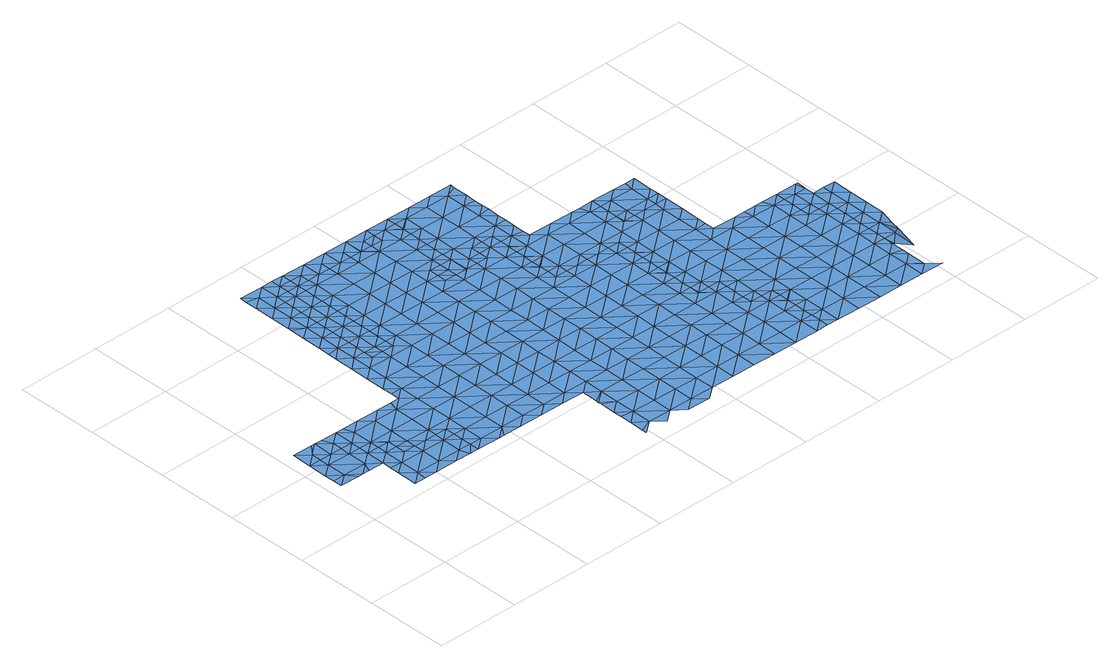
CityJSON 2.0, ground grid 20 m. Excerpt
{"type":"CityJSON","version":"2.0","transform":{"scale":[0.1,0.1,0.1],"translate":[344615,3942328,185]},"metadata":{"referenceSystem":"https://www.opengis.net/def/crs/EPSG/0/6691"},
"CityObjects":{
"waterbody1":{"type":"WaterBody","attributes":{"name":"10","class":"1140","function":"1","WaterBodyRiverFloodingRiskAttribute.description":"5","WaterBodyRiverFloodingRiskAttribute.rankOrg":"2","WaterBodyRiverFloodingRiskAttribute.adminType":"2","WaterBodyRiverFloodingRiskAttribute.scale":"L2"},"geometry":[{"type":"MultiSurface","lod":"1","boundaries":[[[0,1,2]],[[1,0,3]],[[3,4,1]],[[2,1,5]],[[4,6,1]],[[5,1,6]],[[6,4,7]],[[7,8,6]],[[4,9,7]],[[9,10,7]],[[11,8,7]],[[11,7,10]],[[12,10,13]],[[13,14,12]],[[12,14,15]],[[10,16,11]],[[10,12,16]],[[15,17,12]],[[16,18,11]],[[19,12,17]],[[20,21,22]],[[22,23,19]],[[24,12,19]],[[12,25,16]],[[18,16,26]],[[22,21,23]],[[25,26,16]],[[24,19,23]],[[21,27,23]],[[12,24,25]],[[27,28,23]],[[24,23,28]],[[29,26,25]],[[30,28,27]],[[24,31,25]],[[32,24,28]],[[30,33,28]],[[24,32,31]],[[34,35,36]],[[29,25,31]],[[34,37,35]],[[36,35,38]],[[37,39,35]],[[40,41,33]],[[40,38,41]],[[38,35,41]],[[29,31,42]],[[28,33,43]],[[32,28,44]],[[33,41,43]],[[31,32,44]],[[28,43,44]],[[42,31,45]],[[41,35,46]],[[35,39,46]],[[45,31,47]],[[31,44,47]],[[39,48,46]],[[43,41,49]],[[41,46,49]],[[49,50,43]],[[48,51,46]],[[52,45,47]],[[53,45,52]],[[54,53,52]],[[44,55,47]],[[44,43,55]],[[56,54,52]],[[57,54,56]],[[55,43,50]],[[58,52,47]],[[59,60,57]],[[59,57,56]],[[46,51,61]],[[62,56,52]],[[49,46,63]],[[47,55,58]],[[58,62,52]],[[64,60,65]],[[60,59,65]],[[46,61,63]],[[50,49,66]],[[67,68,69]],[[56,70,59]],[[61,51,71]],[[69,64,67]],[[55,50,66]],[[64,65,67]],[[49,63,66]],[[65,59,72]],[[67,73,68]],[[56,62,74]],[[72,75,65]],[[71,76,61]],[[77,68,73]],[[75,78,65]],[[70,56,74]],[[79,55,66]],[[67,65,78]],[[58,55,80]],[[72,59,70]],[[63,61,76]],[[81,82,83]],[[82,77,73]],[[81,77,82]],[[84,74,62]],[[85,86,67]],[[55,79,80]],[[67,78,85]],[[73,67,86]],[[62,58,84]],[[87,72,70]],[[88,76,71]],[[83,89,90]],[[66,63,91]],[[92,82,73]],[[84,58,80]],[[91,63,76]],[[93,92,73]],[[83,82,89]],[[93,73,86]],[[94,87,70]],[[79,66,95]],[[96,89,82]],[[97,90,98]],[[99,96,82]],[[100,80,79]],[[90,89,98]],[[99,82,92]],[[101,74,84]],[[66,91,95]],[[95,102,79]],[[103,104,97]],[[70,74,105]],[[88,106,76]],[[103,97,98]],[[105,74,101]],[[107,108,89]],[[80,100,84]],[[107,89,96]],[[109,104,103]],[[94,70,105]],[[98,89,108]],[[110,111,112]],[[91,76,106]],[[112,111,113]],[[114,95,91]],[[79,102,100]],[[115,116,98]],[[84,117,101]],[[115,98,108]],[[106,118,91]],[[100,117,84]],[[119,120,121]],[[103,98,116]],[[119,94,105]],[[121,94,119]],[[113,122,123]],[[109,103,124]],[[116,124,103]],[[125,102,95]],[[122,113,111]],[[117,126,101]],[[127,128,129]],[[130,123,122]],[[101,131,105]],[[106,88,132]],[[127,120,119]],[[129,120,127]],[[114,125,95]],[[122,133,130]],[[130,133,134]],[[126,131,101]],[[131,119,105]],[[91,118,114]],[[134,133,135]],[[136,137,138]],[[139,122,111]],[[135,140,141]],[[116,142,124]],[[143,139,111]],[[136,128,127]],[[138,128,136]],[[144,127,119]],[[142,116,145]],[[140,135,133]],[[100,102,146]],[[132,141,140]],[[131,144,119]],[[147,137,136]],[[148,137,147]],[[106,132,149]],[[150,133,122]],[[117,100,146]],[[124,142,151]],[[152,148,147]],[[102,125,146]],[[118,106,153]],[[118,154,114]],[[146,155,117]],[[117,156,126]],[[132,140,149]],[[144,157,127]],[[158,159,160]],[[127,161,136]],[[142,145,162]],[[153,154,118]],[[163,122,139]],[[160,152,158]],[[106,149,153]],[[152,147,158]],[[157,161,127]],[[164,165,142]],[[164,142,162]],[[159,166,167]],[[151,142,165]],[[126,168,131]],[[150,122,163]],[[140,133,150]],[[136,169,147]],[[166,159,158]],[[161,169,136]],[[162,167,166]],[[150,170,140]],[[169,158,147]],[[117,155,156]],[[125,114,171]],[[125,172,146]],[[149,140,170]],[[173,153,149]],[[174,162,166]],[[171,172,125]],[[144,131,168]],[[175,139,176]],[[114,154,171]],[[139,177,163]],[[170,173,149]],[[178,166,158]],[[126,156,168]],[[179,174,166]],[[155,146,172]],[[180,181,144]],[[163,182,150]],[[173,183,153]],[[178,158,169]],[[155,184,156]],[[144,168,180]],[[157,144,181]],[[182,170,150]],[[178,185,166]],[[154,153,183]],[[139,175,177]],[[176,186,175]],[[154,187,171]],[[155,172,188]],[[182,163,177]],[[161,157,189]],[[179,166,185]],[[190,187,154]],[[191,173,170]],[[155,188,184]],[[192,179,185]],[[154,183,190]],[[157,181,189]],[[168,156,193]],[[169,161,194]],[[169,195,178]],[[196,192,185]],[[172,171,187]],[[172,197,188]],[[170,182,198]],[[156,184,193]],[[161,189,194]],[[178,195,185]],[[180,168,199]],[[175,186,200]],[[191,201,173]],[[177,202,182]],[[170,198,191]],[[181,180,199]],[[177,175,202]],[[183,173,201]],[[168,193,199]],[[172,187,197]],[[196,185,203]],[[169,194,195]],[[202,175,200]],[[204,203,185]],[[195,204,185]],[[182,205,198]],[[184,188,206]],[[207,208,181]],[[202,205,182]],[[190,183,209]],[[207,181,199]],[[188,197,206]],[[189,181,208]],[[198,210,191]],[[193,184,211]],[[183,201,209]],[[187,190,212]],[[187,213,197]],[[184,206,211]],[[194,189,214]],[[215,201,191]],[[216,203,204]],[[217,202,200]],[[210,198,205]],[[199,193,218]],[[190,209,212]],[[214,189,208]],[[193,211,218]],[[218,219,199]],[[195,194,220]],[[221,208,207]],[[195,222,204]],[[223,209,201]],[[207,199,219]],[[187,212,213]],[[220,194,214]],[[191,210,215]],[[216,204,224]],[[206,197,225]],[[226,221,207]],[[217,200,227]],[[205,202,217]],[[222,224,204]],[[225,228,206]],[[229,230,208]],[[197,213,225]],[[205,231,210]],[[222,195,220]],[[201,215,223]],[[208,221,229]],[[226,207,219]],[[214,208,230]],[[211,206,228]],[[231,215,210]],[[212,209,232]],[[222,233,224]],[[205,217,234]],[[235,220,214]],[[209,223,232]],[[230,235,214]],[[218,211,236]],[[237,221,226]],[[238,233,222]],[[213,212,239]],[[205,234,231]],[[236,211,228]],[[236,240,218]],[[241,222,220]],[[212,232,239]],[[239,242,213]],[[219,218,240]],[[243,235,230]],[[244,245,227]],[[219,246,226]],[[247,237,226]],[[248,238,222]],[[225,213,242]],[[249,215,231]],[[217,227,245]],[[223,215,250]],[[223,251,232]],[[241,220,235]],[[247,226,252]],[[253,231,234]],[[228,225,254]],[[215,249,250]],[[246,219,240]],[[234,217,255]],[[254,225,242]],[[243,256,235]],[[228,257,236]],[[254,257,228]],[[252,226,246]],[[258,222,241]],[[248,222,258]],[[256,259,235]],[[239,232,251]],[[217,245,255]],[[260,249,231]],[[261,240,236]],[[223,250,251]],[[259,262,235]],[[235,262,241]],[[263,242,239]],[[257,261,236]],[[264,252,246]],[[253,234,255]],[[253,260,231]],[[244,265,245]],[[266,267,268]],[[262,269,241]],[[270,258,241]],[[267,248,258]],[[266,248,267]],[[249,260,250]],[[269,270,241]],[[240,271,246]],[[239,251,272]],[[242,273,254]],[[261,271,240]],[[246,274,264]],[[265,275,245]],[[239,272,263]],[[245,276,255]],[[277,278,258]],[[254,273,257]],[[277,258,270]],[[250,279,251]],[[280,268,267]],[[267,258,278]],[[275,276,245]],[[276,253,255]],[[273,242,263]],[[281,282,267]],[[267,278,281]],[[282,280,267]],[[261,257,283]],[[250,260,284]],[[274,246,285]],[[246,271,285]],[[272,251,279]],[[286,287,261]],[[253,288,260]],[[257,289,283]],[[286,261,283]],[[250,284,279]],[[271,261,287]],[[279,290,272]],[[272,291,263]],[[257,273,289]],[[292,293,294]],[[295,296,271]],[[297,285,271]],[[298,284,260]],[[292,274,285]],[[294,274,292]],[[271,287,295]],[[288,253,276]],[[296,299,271]],[[299,297,271]],[[300,283,289]],[[275,265,301]],[[302,293,292]],[[297,303,285]],[[304,292,285]],[[291,272,290]],[[291,305,263]],[[303,306,285]],[[306,304,285]],[[260,288,298]],[[298,307,284]],[[273,263,305]],[[273,308,289]],[[309,302,292]],[[279,284,307]],[[310,309,292]],[[279,311,290]],[[275,301,312]],[[300,289,313]],[[276,275,314]],[[292,304,310]],[[314,315,276]],[[275,312,314]],[[289,308,313]],[[288,276,315]],[[273,305,308]],[[279,307,311]],[[298,288,315]],[[316,312,301]],[[291,290,317]],[[317,290,311]],[[318,305,291]],[[298,319,307]],[[317,320,291]],[[321,313,308]],[[322,316,301]],[[307,323,311]],[[305,318,308]],[[298,315,324]],[[325,317,311]],[[314,312,316]],[[326,325,311]],[[307,319,323]],[[327,315,314]],[[311,323,326]],[[298,324,319]],[[321,308,328]],[[291,320,318]],[[329,324,315]],[[323,319,330]],[[328,308,331]],[[332,327,314]],[[333,334,317]],[[332,314,316]],[[317,325,333]],[[327,329,315]],[[320,317,334]],[[335,308,318]],[[336,330,319]],[[331,308,335]],[[337,319,324]],[[338,339,322]],[[322,339,316]],[[340,337,324]],[[340,324,329]],[[320,334,341]],[[342,343,320]],[[320,341,342]],[[318,320,343]],[[339,344,316]],[[345,332,316]],[[346,336,319]],[[337,347,319]],[[344,345,316]],[[348,331,335]],[[343,349,318]],[[350,335,318]],[[347,346,319]],[[349,351,318]],[[351,350,318]],[[352,329,327]],[[353,348,335]],[[354,355,332]],[[354,332,345]],[[356,353,335]],[[327,332,355]],[[356,335,350]],[[357,358,327]],[[327,355,357]],[[358,359,327]],[[352,327,359]],[[360,359,358]]]}]},
"waterbody2":{"type":"WaterBody","attributes":{"name":"10","class":"1140","function":"1","WaterBodyRiverFloodingRiskAttribute.description":"5","WaterBodyRiverFloodingRiskAttribute.rankOrg":"1","WaterBodyRiverFloodingRiskAttribute.adminType":"2","WaterBodyRiverFloodingRiskAttribute.scale":"L2"},"geometry":[{"type":"MultiSurface","lod":"1","boundaries":[[[33,361,40]],[[22,17,362]],[[17,22,19]],[[10,9,363]],[[9,4,363]],[[364,4,3]],[[365,366,367]],[[366,365,368]],[[369,366,368]],[[370,366,369]],[[364,363,4]],[[30,361,33]],[[371,20,362]],[[371,372,20]],[[40,361,38]],[[21,20,372]],[[372,27,21]],[[30,27,361]],[[361,27,372]],[[373,374,34]],[[373,34,36]],[[36,38,373]],[[361,373,38]],[[375,373,361]],[[375,361,372]],[[375,372,376]],[[377,378,376]],[[371,379,376]],[[362,380,371]],[[362,20,22]],[[13,10,363]],[[375,376,378]],[[375,378,381]],[[379,382,376]],[[383,379,371]],[[380,383,371]],[[382,377,376]],[[374,37,34]],[[374,373,381]],[[381,373,375]],[[371,376,372]],[[367,364,0]],[[364,367,366]],[[3,0,364]],[[384,366,370]],[[366,384,364]],[[364,384,363]],[[362,14,380]],[[363,14,13]],[[15,14,362]],[[384,385,380]],[[14,384,380]],[[362,17,15]],[[370,385,384]],[[14,363,384]]]}]},
"waterbody3":{"type":"WaterBody","attributes":{"name":"10","class":"1140","function":"1","WaterBodyRiverFloodingRiskAttribute.description":"5","WaterBodyRiverFloodingRiskAttribute.rankOrg":"3","WaterBodyRiverFloodingRiskAttribute.adminType":"2","WaterBodyRiverFloodingRiskAttribute.scale":"L2"},"geometry":[{"type":"MultiSurface","lod":"1","boundaries":[[[108,107,386]],[[387,108,386]],[[75,72,87]],[[93,86,388]],[[86,85,389]],[[386,152,160]],[[160,159,386]],[[167,387,159]],[[159,387,386]],[[115,108,387]],[[129,389,120]],[[138,388,128]],[[138,137,388]],[[128,388,389]],[[388,86,389]],[[129,128,389]],[[107,96,386]],[[390,96,99]],[[388,92,93]],[[78,75,391]],[[75,87,391]],[[99,92,390]],[[145,387,162]],[[145,116,387]],[[116,115,387]],[[85,78,389]],[[148,152,390]],[[148,390,137]],[[137,390,388]],[[386,390,152]],[[386,96,390]],[[87,94,391]],[[167,162,387]],[[390,92,388]],[[120,389,391]],[[78,391,389]],[[121,120,391]],[[391,94,121]]]}]},
"waterbody4":{"type":"WaterBody","attributes":{"name":"10","class":"1140","function":"1","WaterBodyRiverFloodingRiskAttribute.description":"5","WaterBodyRiverFloodingRiskAttribute.rankOrg":"3","WaterBodyRiverFloodingRiskAttribute.adminType":"2","WaterBodyRiverFloodingRiskAttribute.scale":"L2"},"geometry":[{"type":"MultiSurface","lod":"1","boundaries":[[[392,393,165]],[[174,179,392]],[[394,192,196]],[[394,203,395]],[[165,164,392]],[[238,266,396]],[[266,268,396]],[[397,395,203]],[[397,398,395]],[[216,397,203]],[[216,224,397]],[[397,224,398]],[[238,396,233]],[[398,396,268]],[[233,396,398]],[[266,238,248]],[[224,233,398]],[[196,203,394]],[[393,392,179]],[[395,393,394]],[[394,393,192]],[[393,179,192]],[[164,162,392]],[[162,174,392]]]}]},
"waterbody5":{"type":"WaterBody","attributes":{"name":"10","class":"1140","function":"1","WaterBodyRiverFloodingRiskAttribute.description":"5","WaterBodyRiverFloodingRiskAttribute.rankOrg":"3","WaterBodyRiverFloodingRiskAttribute.adminType":"2","WaterBodyRiverFloodingRiskAttribute.scale":"L2"},"geometry":[{"type":"MultiSurface","lod":"1","boundaries":[[[237,229,221]],[[399,230,229]],[[229,237,399]],[[243,230,399]],[[237,247,399]],[[399,256,243]],[[256,399,247]],[[256,247,252]],[[400,256,252]],[[400,252,264]],[[400,401,256]],[[259,401,262]],[[259,256,401]],[[264,274,400]],[[401,402,262]],[[402,270,269]],[[269,262,402]],[[294,293,400]],[[400,274,294]],[[401,400,293]],[[403,270,402]],[[277,270,403]],[[278,277,403]],[[404,281,278]],[[281,404,282]],[[401,405,402]],[[403,404,278]],[[405,401,293]],[[282,404,280]],[[302,405,293]],[[286,283,406]],[[406,283,300]],[[287,286,406]],[[287,407,295]],[[406,407,287]],[[408,280,404]],[[407,299,296]],[[403,409,404]],[[296,295,407]],[[407,297,299]],[[402,405,410]],[[403,402,409]],[[300,313,406]],[[302,309,405]],[[409,402,410]],[[407,411,297]],[[411,306,303]],[[303,297,411]],[[306,411,304]],[[409,412,404]],[[309,413,405]],[[404,412,408]],[[414,309,310]],[[310,304,414]],[[304,411,414]],[[415,416,406]],[[406,313,415]],[[410,405,413]],[[414,413,309]],[[407,406,416]],[[407,417,411]],[[418,414,411]],[[313,321,415]],[[417,418,411]],[[410,413,419]],[[409,410,420]],[[421,413,414]],[[408,412,422]],[[321,328,415]],[[417,407,416]],[[423,414,418]],[[330,326,323]],[[421,414,423]],[[410,419,420]],[[412,409,424]],[[415,328,331]],[[425,416,415]],[[426,413,421]],[[427,325,326]],[[326,323,427]],[[419,413,428]],[[409,420,424]],[[422,412,424]],[[413,426,428]],[[323,336,427]],[[428,429,419]],[[430,417,416]],[[431,418,417]],[[415,331,425]],[[333,325,432]],[[420,419,433]],[[325,427,432]],[[334,333,432]],[[419,429,433]],[[336,346,427]],[[425,331,348]],[[434,424,420]],[[338,435,339]],[[436,337,340]],[[437,420,433]],[[340,329,436]],[[341,334,438]],[[342,341,438]],[[416,425,430]],[[436,329,352]],[[434,420,437]],[[334,432,438]],[[343,342,438]],[[435,439,339]],[[346,440,427]],[[422,424,441]],[[439,345,344]],[[436,442,337]],[[348,353,425]],[[438,443,343]],[[344,339,439]],[[443,351,349]],[[444,417,430]],[[427,445,432]],[[446,424,434]],[[347,337,442]],[[431,417,444]],[[349,343,443]],[[346,347,442]],[[352,359,436]],[[441,424,446]],[[350,351,443]],[[442,440,346]],[[447,438,432]],[[448,345,439]],[[354,345,448]],[[449,353,356]],[[450,425,353]],[[355,354,448]],[[425,451,430]],[[355,452,357]],[[360,436,359]],[[449,350,443]],[[356,350,449]],[[453,442,436]],[[360,453,436]],[[448,452,355]],[[427,440,445]],[[358,357,452]],[[430,451,444]],[[360,358,452]],[[450,353,449]],[[431,444,454]],[[455,440,442]],[[447,456,438]],[[452,453,360]],[[439,435,457]],[[432,445,447]],[[453,455,442]],[[425,450,451]],[[443,438,456]],[[457,435,458]],[[448,459,452]],[[460,445,440]],[[448,439,459]],[[461,444,451]],[[449,443,462]],[[454,444,461]],[[449,463,450]],[[439,457,459]],[[450,464,451]],[[462,443,456]],[[465,440,455]],[[445,460,447]],[[466,454,461]],[[467,457,458]],[[453,452,468]],[[460,440,465]],[[469,456,447]],[[468,452,459]],[[470,471,451]],[[451,471,461]],[[472,455,453]],[[450,463,464]],[[470,451,464]],[[449,462,463]],[[464,463,473]],[[474,472,453]],[[472,465,455]],[[475,459,457]],[[476,462,456]],[[477,478,461]],[[477,461,471]],[[466,461,478]],[[469,447,460]],[[453,468,474]],[[469,476,456]],[[479,473,463]],[[480,457,467]],[[481,463,462]],[[476,482,462]],[[475,457,480]],[[463,483,479]],[[484,474,468]],[[460,465,485]],[[482,481,462]],[[485,465,472]],[[468,459,484]],[[485,486,460]],[[460,487,469]],[[481,483,463]],[[488,476,469]],[[484,459,475]],[[489,472,474]],[[467,490,480]],[[484,489,474]],[[491,492,476]],[[476,492,482]],[[480,493,475]],[[469,487,488]],[[491,476,488]],[[494,485,472]],[[490,493,480]],[[460,486,487]],[[495,483,481]],[[496,481,482]],[[492,496,482]],[[497,494,472]],[[497,472,489]],[[485,494,486]],[[493,498,475]],[[475,499,484]],[[500,495,481]],[[487,501,488]],[[502,487,486]],[[484,503,489]],[[481,496,500]],[[499,475,498]],[[503,497,489]],[[502,486,494]],[[504,505,490]],[[503,484,499]],[[506,494,497]],[[487,507,501]],[[493,490,505]],[[507,487,502]],[[493,508,498]],[[509,502,494]],[[497,503,506]],[[501,507,510]],[[511,509,494]],[[493,505,508]],[[511,494,506]],[[512,507,502]],[[499,498,513]],[[504,514,505]],[[513,498,508]],[[515,506,503]],[[510,507,516]],[[503,499,517]],[[518,508,505]],[[519,518,505]],[[519,505,514]],[[504,520,514]],[[517,499,513]],[[512,502,509]],[[521,511,506]],[[516,507,512]],[[522,523,508]],[[522,508,518]],[[515,503,517]],[[515,521,506]],[[513,508,523]],[[509,511,524]],[[516,512,525]],[[526,517,513]],[[527,512,509]],[[528,527,509]],[[513,523,529]],[[528,509,524]],[[526,513,529]],[[524,511,521]],[[530,525,512]],[[531,532,512]],[[533,534,517]],[[517,534,515]],[[533,517,526]],[[531,512,527]],[[532,530,512]],[[535,524,521]],[[536,537,515]],[[536,515,534]],[[521,515,537]],[[538,539,521]],[[538,521,537]],[[535,521,539]]]}]},
"waterbody6":{"type":"WaterBody","attributes":{"name":"10","class":"1140","function":"1","WaterBodyRiverFloodingRiskAttribute.description":"5","WaterBodyRiverFloodingRiskAttribute.rankOrg":"4","WaterBodyRiverFloodingRiskAttribute.adminType":"2","WaterBodyRiverFloodingRiskAttribute.scale":"L2"},"geometry":[{"type":"MultiSurface","lod":"1","boundaries":[[[495,540,483]],[[495,541,540]],[[541,495,500]],[[473,470,464]],[[542,543,544]],[[543,545,544]],[[540,542,544]],[[478,546,547]],[[540,541,542]],[[544,546,540]],[[547,546,544]],[[547,544,545]],[[477,546,478]],[[471,546,477]],[[548,546,471]],[[548,540,546]],[[483,540,548]],[[479,483,548]],[[470,473,548]],[[470,548,471]],[[548,473,479]]]}]},
"waterbody7":{"type":"WaterBody","attributes":{"name":"10","class":"1140","function":"1","WaterBodyRiverFloodingRiskAttribute.description":"5","WaterBodyRiverFloodingRiskAttribute.rankOrg":"4","WaterBodyRiverFloodingRiskAttribute.adminType":"2","WaterBodyRiverFloodingRiskAttribute.scale":"L2"},"geometry":[{"type":"MultiSurface","lod":"1","boundaries":[[[549,550,551]],[[551,552,549]],[[552,553,549]],[[553,554,549]],[[554,555,556]],[[556,555,527]],[[523,557,529]],[[558,559,560]],[[559,558,555]],[[530,555,558]],[[532,555,530]],[[531,555,532]],[[555,531,527]],[[535,539,556]],[[556,527,528]],[[561,562,563]],[[550,549,539]],[[559,555,554]],[[539,549,554]],[[554,556,539]],[[539,538,550]],[[538,537,550]],[[550,537,564]],[[550,564,565]],[[565,564,566]],[[566,564,561]],[[564,534,561]],[[537,536,564]],[[536,534,564]],[[533,561,534]],[[566,561,563]],[[551,550,565]],[[567,526,529]],[[568,562,567]],[[557,568,567]],[[556,524,535]],[[529,557,567]],[[528,524,556]],[[567,562,561]],[[561,526,567]],[[533,526,561]]]}]}
},
"vertices":[
[3,389,37],[32,412,37],[4,436,37],[32,389,37],[60,388,37],[51,435,37],[61,435,37],[89,411,37],[79,434,37],[88,388,37],[116,387,37],[117,434,37],[145,363,37],[116,364,37],[116,341,37],[144,340,37],[145,410,37],[172,340,37],[137,433,37],[173,340,37],[172,294,37],[200,294,37],[172,317,37],[200,316,37],[201,362,37],[202,409,37],[174,433,37],[228,293,37],[257,315,37],[230,432,37],[257,293,37],[259,408,37],[258,361,37],[285,292,37],[284,222,37],[312,222,37],[284,245,37],[283,199,37],[284,246,37],[340,198,37],[285,269,37],[313,268,37],[266,431,37],[314,314,37],[314,360,37],[288,431,37],[369,221,37],[315,407,37],[352,198,37],[369,267,37],[370,313,37],[397,197,37],[316,453,37],[288,452,37],[288,476,37],[371,359,37],[317,499,37],[289,523,37],[372,406,37],[318,546,37],[290,569,37],[425,220,37],[373,452,37],[426,266,37],[291,615,37],[318,592,37],[427,312,37],[319,638,37],[292,662,37],[291,635,37],[374,545,37],[453,196,37],[346,568,37],[320,684,37],[373,498,37],[346,591,37],[482,219,37],[292,708,37],[347,614,37],[428,358,37],[428,405,37],[293,745,37],[321,730,37],[293,754,37],[429,451,37],[347,637,37],[348,661,37],[375,568,37],[510,195,37],[322,776,37],[294,800,37],[483,265,37],[349,707,37],[348,684,37],[403,567,37],[483,311,37],[349,753,37],[295,847,37],[322,823,37],[349,730,37],[485,404,37],[430,497,37],[484,357,37],[323,869,37],[295,876,37],[431,544,37],[538,218,37],[350,776,37],[350,799,37],[296,892,37],[563,10,37],[592,32,37],[563,19,37],[564,55,37],[540,310,37],[351,822,37],[351,846,37],[486,450,37],[539,264,37],[432,590,37],[404,613,37],[404,590,37],[593,78,37],[564,83,37],[352,891,37],[541,356,37],[487,496,37],[432,636,37],[405,660,37],[404,636,37],[564,102,37],[487,543,37],[566,194,37],[593,125,37],[565,140,37],[565,149,37],[433,682,37],[406,706,37],[405,683,37],[648,31,37],[594,171,37],[565,154,37],[380,868,37],[620,9,37],[488,589,37],[379,845,37],[542,403,37],[434,728,37],[406,729,37],[595,217,37],[650,124,37],[380,891,37],[406,752,37],[596,263,37],[597,309,37],[542,449,37],[543,495,37],[489,635,37],[435,774,37],[407,798,37],[407,775,37],[490,681,37],[408,845,37],[649,77,37],[408,868,37],[409,890,37],[436,821,37],[408,822,37],[544,542,37],[491,727,37],[651,170,37],[597,355,37],[598,402,37],[652,216,37],[436,844,37],[705,30,37],[676,8,37],[706,76,37],[491,773,37],[464,844,37],[545,588,37],[546,634,37],[707,123,37],[652,262,37],[600,494,37],[492,820,37],[733,7,37],[654,355,37],[599,448,37],[546,680,37],[653,308,37],[708,215,37],[465,844,37],[601,541,37],[547,726,37],[548,772,37],[493,843,37],[655,401,37],[707,169,37],[601,587,37],[762,29,37],[709,261,37],[762,75,37],[521,843,37],[549,819,37],[763,122,37],[656,447,37],[602,633,37],[603,679,37],[710,307,37],[764,168,37],[656,493,37],[711,354,37],[711,400,37],[604,725,37],[765,214,37],[549,842,37],[819,74,37],[657,540,37],[658,586,37],[605,771,37],[631,656,37],[605,818,37],[766,260,37],[577,842,37],[712,446,37],[659,632,37],[818,28,37],[713,492,37],[632,679,37],[632,702,37],[821,167,37],[766,307,37],[578,842,37],[820,121,37],[660,724,37],[714,539,37],[659,655,37],[606,841,37],[767,353,37],[715,585,37],[661,770,37],[768,399,37],[660,702,37],[875,27,37],[876,73,37],[715,631,37],[687,655,37],[634,841,37],[821,213,37],[822,259,37],[823,306,37],[688,655,37],[877,166,37],[769,445,37],[876,120,37],[688,701,37],[770,491,37],[662,817,37],[689,724,37],[878,212,37],[770,538,37],[689,747,37],[825,398,37],[716,654,37],[931,26,37],[635,864,37],[663,863,37],[635,886,37],[689,770,37],[690,793,37],[771,584,37],[824,352,37],[825,444,37],[744,654,37],[932,72,37],[933,119,37],[690,817,37],[691,839,37],[880,305,37],[691,885,37],[691,840,37],[691,863,37],[798,514,37],[879,258,37],[772,630,37],[799,537,37],[799,560,37],[934,165,37],[826,490,37],[880,351,37],[881,397,37],[773,676,37],[745,700,37],[745,677,37],[799,561,37],[799,583,37],[800,607,37],[935,211,37],[800,606,37],[827,513,37],[988,25,37],[773,700,37],[800,629,37],[801,653,37],[882,443,37],[801,652,37],[935,258,37],[883,489,37],[801,699,37],[801,676,37],[936,304,37],[989,71,37],[855,513,37],[990,118,37],[990,164,37],[1045,70,37],[937,350,37],[939,442,37],[992,257,37],[938,396,37],[883,513,37],[1045,24,37],[964,280,37],[991,210,37],[965,326,37],[965,303,37],[1047,163,37],[911,512,37],[1019,186,37],[965,280,37],[912,512,37],[1046,117,37],[966,349,37],[966,372,37],[940,488,37],[993,280,37],[1020,233,37],[1073,24,37],[1074,47,37],[1019,209,37],[966,373,37],[966,396,37],[967,419,37],[1074,70,37],[1074,93,37],[1021,279,37],[1020,256,37],[940,512,37],[967,442,37],[968,465,37],[968,464,37],[1048,186,37],[968,511,37],[1075,116,37],[1075,139,37],[968,488,37],[1075,140,37],[1076,162,37],[1075,185,37],[1076,185,37],
[256,269,37],[144,317,37],[88,364,37],[31,365,37],[2,319,37],[31,319,37],[2,343,37],[2,297,37],[48,296,37],[59,296,37],[143,271,37],[200,270,37],[255,223,37],[261,199,37],[199,224,37],[142,225,37],[140,201,37],[170,201,37],[114,249,37],[115,295,37],[226,200,37],[113,202,37],[114,273,37],[87,318,37],[77,296,37],
[378,775,37],[379,822,37],[377,683,37],[376,637,37],[377,729,37],[375,591,37],
[436,867,37],[465,889,37],[493,866,37],[522,888,37],[606,864,37],[550,865,37],[578,887,37],
[660,678,37],[716,677,37],[717,723,37],[718,769,37],[719,816,37],[720,862,37],[774,722,37],[827,537,37],[828,583,37],[748,884,37],[775,815,37],[775,769,37],[829,629,37],[776,861,37],[830,721,37],[830,675,37],[884,536,37],[885,582,37],[885,628,37],[858,652,37],[831,768,37],[832,814,37],[858,698,37],[805,883,37],[858,670,37],[833,860,37],[940,535,37],[859,721,37],[993,303,37],[859,744,37],[860,772,37],[941,581,37],[914,651,37],[994,349,37],[860,790,37],[861,837,37],[1101,23,37],[1048,209,37],[860,811,37],[995,395,37],[1102,69,37],[1050,302,37],[862,882,37],[1049,256,37],[995,441,37],[942,627,37],[1050,348,37],[861,871,37],[1051,394,37],[1103,116,37],[996,487,37],[997,534,37],[998,580,37],[1104,162,37],[1105,208,37],[971,650,37],[1105,255,37],[1052,440,37],[1159,68,37],[1158,22,37],[1160,115,37],[1107,347,37],[999,626,37],[1053,486,37],[1054,533,37],[1025,557,37],[1106,301,37],[992,649,37],[1215,21,37],[1160,161,37],[1108,393,37],[1026,579,37],[1026,602,37],[1162,254,37],[1026,557,37],[1161,207,37],[1216,114,37],[1109,439,37],[1027,625,37],[1027,649,37],[1054,556,37],[1215,67,37],[1110,532,37],[1109,485,37],[1082,556,37],[1217,160,37],[1163,300,37],[1164,346,37],[1164,392,37],[1136,416,37],[1218,206,37],[1271,20,37],[1137,440,37],[1137,461,37],[1272,66,37],[1219,299,37],[1111,555,37],[1138,508,37],[1219,253,37],[1273,113,37],[1274,159,37],[1139,555,37],[1193,415,37],[1220,345,37],[1274,205,37],[1328,19,37],[1329,65,37],[1275,252,37],[1221,391,37],[1329,112,37],[1277,344,37],[1220,415,37],[1276,298,37],[1278,390,37],[1330,158,37],[1356,42,37],[1332,251,37],[1249,414,37],[1331,204,37],[1357,88,37],[1356,45,37],[1384,18,37],[1333,297,37],[1357,104,37],[1358,135,37],[1305,320,37],[1268,414,37],[1359,180,37],[1306,366,37],[1305,343,37],[1358,157,37],[1307,413,37],[1306,367,37],[1306,390,37],[1359,204,37],[1359,227,37],[1333,319,37],[1360,250,37],[1360,273,37],[1361,296,37],[1361,319,37],
[1111,578,37],[1139,577,37],[1139,600,37],[1140,647,37],[1112,624,37],[1117,647,37],[1055,625,37],[1084,648,37],[1054,579,37],
[1390,342,37],[1389,296,37],[1418,318,37],[1419,364,37],[1390,365,37],[1362,365,37],[1334,389,37],[1333,343,37],[1365,135,33],[1358,412,37],[1362,389,37],[1363,412,37],[1388,203,37],[1416,179,21],[1416,197,27],[1388,250,37],[1417,272,37],[1417,226,37],[1387,157,37],[1415,134,5]
]}
